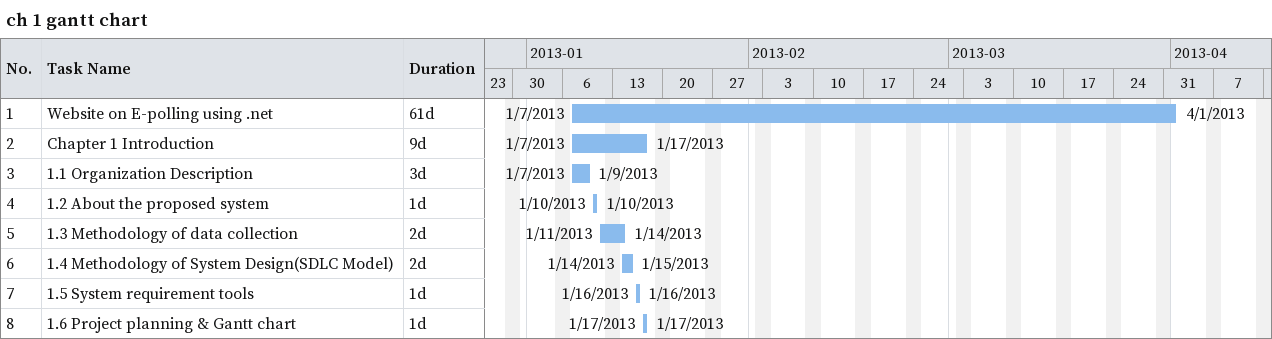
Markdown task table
ch 1 gantt chart

| ID | Task | Duration | Start | Finish |
|---|---|---|---|---|
| 1 | Website on E-polling using .net | 61d | 2013-01-07 | 2013-04-01 |
| 2 | Chapter 1 Introduction | 9d | 2013-01-07 | 2013-01-17 |
| 3 | 1.1 Organization Description | 3d | 2013-01-07 | 2013-01-09 |
| 4 | 1.2 About the proposed system | 1d | 2013-01-10 | 2013-01-10 |
| 5 | 1.3 Methodology of data collection | 2d | 2013-01-11 | 2013-01-14 |
| 6 | 1.4 Methodology of System Design(SDLC Model) | 2d | 2013-01-14 | 2013-01-15 |
| 7 | 1.5 System requirement tools | 1d | 2013-01-16 | 2013-01-16 |
| 8 | 1.6 Project planning & Gantt chart | 1d | 2013-01-17 | 2013-01-17 |
